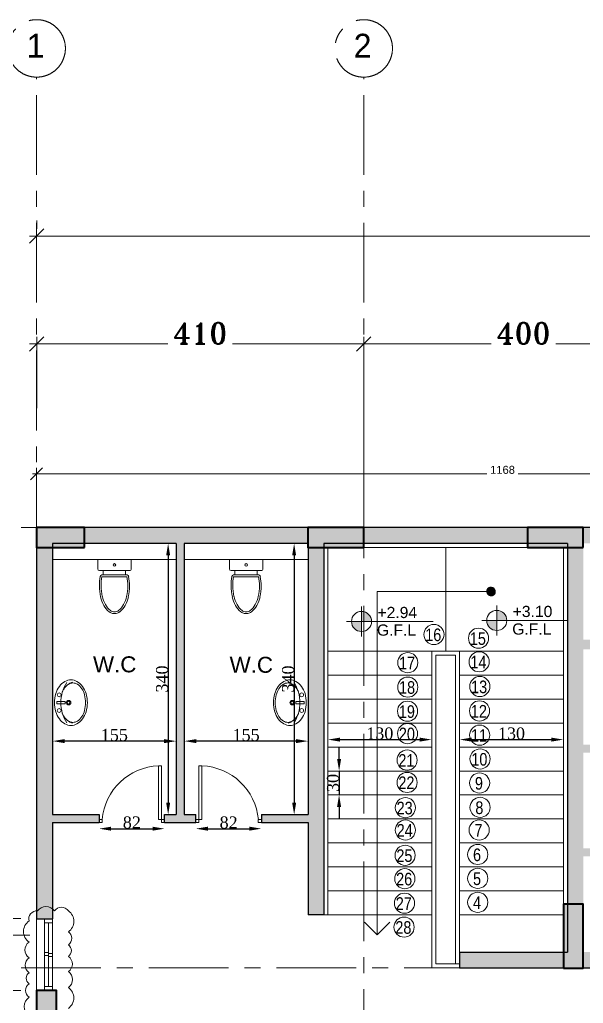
# Model space of a CAD drawing. Header units: millimetres. Extents: x -9083 to 924194, y -232449 to 321637.
# Drawn here: x 68572 to 75635, y 167866 to 180189 of the extents above; entities that cross this region are included whole.
import ezdxf
from ezdxf.enums import TextEntityAlignment as Align

# ---------------------------------------------------------------- set-up
doc = ezdxf.new("R2010")
doc.units = ezdxf.units.MM
doc.header["$LTSCALE"] = 400
doc.header["$MEASUREMENT"] = 0
doc.header["$PDMODE"] = 3
doc.linetypes.add('CENTER', pattern=[2, 1.25, -0.25, 0.25, -0.25])
doc.linetypes.add('CENTERX2', pattern=[4, 2.5, -0.5, 0.5, -0.5])
doc.layers.get('0').update_dxf_attribs({"lineweight": 0, "true_color": 0xff1414})
doc.layers.get('Defpoints').update_dxf_attribs({"color": 8, "lineweight": 5})
for name, color, linetype, lineweight in [('0.column', 5, 'Continuous', 40), ('0.dim', 3, 'Continuous', 25), ('0.hatch', 8, 'Continuous', 5), ('A-ANNO-DIMS', 134, 'Continuous', 9), ('A-DETL', 8, 'Continuous', 9), ('A_DOOR', 2, 'Continuous', 9), ('AR-Level', 120, 'Continuous', 13), ('AXIS DIMENSION', 8, 'Continuous', 5), ('DETAILS DIMENSION', 15, 'Continuous', 5), ('DIM-IN', 6, 'Continuous', 9), ('FIN-TEXT', 3, 'Continuous', 5), ('HANDRAIL', 31, 'Continuous', 5), ('HATCH', 15, 'Continuous', 0), ('PLUMBING', 252, 'Continuous', 0), ('REVC', 210, 'Continuous', 0), ('ROOMS DIMENSION', 3, 'Continuous', 5), ('STAIR', 1, 'Continuous', 5), ('TAG ELEVATIONS DETAIL', 8, 'Continuous', 9), ('WALL PROPOSED', 255, 'Continuous', 30), ('WINDOWS', 5, 'Continuous', 5)]:
    doc.layers.add(name, color=color, linetype=linetype, lineweight=lineweight)
doc.layers.add('AXIES', color=7, linetype='CENTER', lineweight=0, true_color=0x949596)
doc.layers.add('BATH', color=33, linetype='Continuous')
doc.styles.add('arial', font='arial.ttf', dxfattribs={"width": 0.8, "height": 2.2})
doc.styles.add('Arial_1', font='arial.ttf', dxfattribs={"height": 300})
doc.styles.add('asif', font='arial.ttf')
doc.styles.add('ROMAN', font='times.ttf')
doc.styles.add('ROMAND', font='ARIALN.TTF')
doc.styles.add('ROMANT', font='romant.shx')
doc.styles.get("Standard").update_dxf_attribs({"font": 'GOTHIC.TTF', "height": 220})
doc.dimstyles.new('AXIS DIMENSION', dxfattribs={"dimscale": 1.2, "dimtxt": 220, "dimasz": 150, "dimexe": 75, "dimexo": 200, "dimgap": 50, "dimtad": 0, "dimdec": 0, "dimlfac": 0.1, "dimzin": 0, "dimdsep": 46, "dimtxsty": 'ROMANT', "dimblk": 'OBLIQUE', "dimcen": 200, "dimdle": 75, "dimclrd": 17, "dimclre": 94, "dimclrt": 3, "dimadec": 0, "dimazin": 0, "dimtfac": 0.5, "dimtdec": 0, "dimtix": 1, "dimtofl": 0, "dimtmove": 2, "dimatfit": 2, "dimfxl": 100, "dimtvp": 0.5, "dimtolj": 1, "dimtzin": 0, "dimlwd": -1, "dimlwe": -1, "dimarcsym": 0})
doc.dimstyles.new('DETAILS DIMENSION', dxfattribs={"dimtxt": 100, "dimasz": 150, "dimexe": 75, "dimexo": 200, "dimgap": 50, "dimtad": 0, "dimdec": 0, "dimlfac": 0.1, "dimzin": 0, "dimdsep": 46, "dimtxsty": 'asif', "dimblk": 'OBLIQUE', "dimcen": 200, "dimdle": 50, "dimclrd": 181, "dimclre": 146, "dimclrt": 1, "dimadec": 0, "dimazin": 0, "dimtfac": 0.5, "dimtdec": 0, "dimtix": 1, "dimtofl": 0, "dimtmove": 2, "dimatfit": 2, "dimfxl": 100, "dimtvp": 0.5, "dimtolj": 1, "dimtzin": 0, "dimlwd": -1, "dimlwe": -1, "dimarcsym": 0})
doc.dimstyles.new('ROOMS DIM', dxfattribs={"dimtxt": 150, "dimasz": 150, "dimexe": 0.06, "dimexo": 0.06, "dimgap": 0.03, "dimtad": 1, "dimtoh": 1, "dimdec": 0, "dimlfac": 0.1, "dimzin": 13, "dimdsep": 46, "dimtxsty": 'ROMAN', "dimcen": 0.09, "dimdle": 0.06, "dimse1": 1, "dimse2": 1, "dimclrd": 256, "dimclre": 256, "dimclrt": 3, "dimadec": 0, "dimazin": 0, "dimtfac": 1, "dimtdec": 0, "dimtix": 1, "dimtmove": 2, "dimatfit": 3, "dimfxl": 0.06, "dimtolj": 1, "dimtzin": 0, "dimarcsym": 0})

# ---------------------------------------------------------------- blocks, each defined once
blk = doc.blocks.new('*D672')
at = {"layer": 'Defpoints', "color": 0, "transparency": 16777216}
for p in [(72187, 168309), (78456, 165809), (80415, 165809)]:
    blk.add_point(p, dxfattribs=at)
at = {"layer": 'ROOMS DIMENSION', "lineweight": -2, "transparency": 16777216}
blk.add_line((80415, 168159), (80415, 165959), dxfattribs=at)
at = {"layer": 'ROOMS DIMENSION', "transparency": 16777216}
for points in [[(80390, 168159), (80440, 168159), (80415, 168309)], [(80390, 165959), (80440, 165959), (80415, 165809)]]:
    blk.add_solid(points, dxfattribs=at)
at = {"layer": 'ROOMS DIMENSION', "color": 3, "transparency": 16777216, "insert": (80338, 167059), "char_height": 150, "attachment_point": 5, "rotation": 90, "style": 'ROMAN'}
blk.add_mtext('\\A1;250', dxfattribs=at)
blk = doc.blocks.new('Toalite Pln 003')
at = {"layer": 'BATH', "color": 5, "lineweight": 0}
for p, q in [((1758.1, 446.6), (1758.1, 488.6)), ((1770, 488.6), (1758.1, 488.6)), ((1772.1, 448.8), (1772.1, 486.4)), ((1777.5, 481.6), (1772.1, 481.6)), ((1777.5, 483.3), (1777.5, 451.9)), ((1779.7, 451.9), (1779.7, 483.3)), ((1758.1, 446.6), (1770, 446.6)), ((1777.5, 453.6), (1772.1, 453.6))]:
    blk.add_line(p, q, dxfattribs=at)
at = {"layer": 'BATH', "color": 5, "lineweight": 0, "extrusion": (0, 0, -1)}
for centre, major_axis, start_param, end_param in [((1770, 486.4), (-1.52, -1.52), 2.356194, 3.926991), ((1779.7, 483.3), (-1.52, -1.52), 0.785398, 2.174691), ((1791, 421.6), (45.8, -45.8), 3.745487, 3.926991), ((1791, 421.6), (-44.3, -44.3), 2.174691, 2.356194), ((1791, 421.6), (-45.8, -45.8), 2.356194, 2.575641), ((1791, 421.6), (44.3, -44.3), 3.926991, 4.146437), ((1796, 444.4), (27.8, -27.8), 4.146437, 4.420932), ((1796, 444.4), (-29.4, -29.4), 2.575641, 2.850136), ((1803.7, 458.7), (17.9, -17.9), 4.420932, 4.842077), ((1764.9, 467.6), (-1.07, -1.07), 0.785398, 7.068583), ((1803.7, 458.7), (16.3, -16.3), 4.420932, 4.842077), ((1815.3, 467.6), (6, -6), 4.842077, 5.497787), ((1796, 490.8), (-27.8, -27.8), -1.27934, -1.004844), ((1803.7, 476.5), (-16.3, -16.3), 4.582701, 5.003846), ((1803.7, 476.5), (-17.9, -17.9), 4.582701, 5.003846), ((1815.3, 467.6), (-6, -6), 3.926991, 4.582701), ((1770, 448.8), (-1.52, -1.52), 3.926991, 5.497787), ((1779.7, 451.9), (1.52, -1.52), 0.966902, 2.356194), ((1791, 513.5), (45.8, -45.8), 0.785398, 0.966902), ((1791, 513.5), (-44.3, -44.3), -0.785398, -0.603895), ((1791, 513.5), (-44.3, -44.3), -1.004844, -0.785398), ((1791, 513.5), (-45.8, -45.8), -1.004844, -0.785398), ((1796, 490.8), (29.4, -29.4), 0.291457, 0.565952)]:
    blk.add_ellipse(centre, major_axis=major_axis, ratio=1, start_param=start_param, end_param=end_param, dxfattribs=at)
at = {"layer": 'BATH', "color": 5, "lineweight": 0}
for points, knots in [([(1823.8, 474.1), (1824.2, 473.5), (1824.7, 472.8), (1825.6, 470.7), (1826, 469.1), (1826, 467.6)], [4.8420771, 4.8420771, 4.8420771, 4.8420771, 5.0619915, 5.0619915, 5.4977871, 5.4977871, 5.4977871, 5.4977871]), ([(1826, 467.6), (1826, 466.8), (1825.9, 466), (1825.4, 463.8), (1824.7, 462.3), (1823.8, 461.1)], [3.9269908, 3.9269908, 3.9269908, 3.9269908, 4.1469052, 4.1469052, 4.5827009, 4.5827009, 4.5827009, 4.5827009])]:
    blk.add_open_spline(points, degree=3, knots=knots, dxfattribs=at)
blk = doc.blocks.new('LAVATORY')
at = {"layer": 'PLUMBING', "color": 5, "flags": 128}
blk.add_lwpolyline([(0.293, 0.21, 0.131574), (0.272, 0.286, 0.10661), (0.207, 0.358, 0.083598), (0.116, 0.403, 0.07239), (0, 0.42, 0.07239), (-0.116, 0.403, 0.083598), (-0.207, 0.358, 0.10661), (-0.272, 0.286, 0.131574), (-0.292, 0.21, 0.131574), (-0.272, 0.134, 0.10661), (-0.207, 0.062, 0.083598), (-0.116, 0.017, 0.07239), (0, 0, 0.07239), (0.116, 0.017, 0.083598), (0.207, 0.062, 0.10661), (0.272, 0.134, 0.131574), (0.293, 0.21)], format="xyb", close=True, dxfattribs=at)
for points in [[(0.139, 0.101, 0.040392), (0.178, 0.122, 0.107175), (0.235, 0.179, 0.144796), (0.252, 0.236, 0.144796), (0.235, 0.293, 0.107175), (0.178, 0.35, 0.077612), (0.101, 0.384, 0.064769), (0, 0.397, 0.064769), (-0.101, 0.384, 0.077612), (-0.178, 0.35, 0.107175), (-0.235, 0.293, 0.144796), (-0.252, 0.236, 0.144796), (-0.235, 0.179, 0.107175), (-0.178, 0.122, 0.040392), (-0.139, 0.101)], [(-0.256, 0.157, 0.147437), (0, 0.081, 0.147437), (0.256, 0.157)]]:
    blk.add_lwpolyline(points, format="xyb", dxfattribs=at)
for points in [[(-0.241, 0.189), (-0.251, 0.194), (-0.262, 0.23)], [(0.241, 0.189), (0.251, 0.194), (0.262, 0.23)]]:
    blk.add_lwpolyline(points, dxfattribs=at)
at = {"layer": 'PLUMBING', "color": 5}
for centre, radius in [((0, 0.18), 0.0297), ((0, 0.18), 0.018), ((-0.1, 0.06), 0.0251), ((0.1, 0.06), 0.0251)]:
    blk.add_circle(centre, radius, dxfattribs=at)
blk.add_3dface([(-0.017, 0.135), (-0.017, 0.028), (0.017, 0.028), (0.017, 0.135)], dxfattribs=at)
blk = doc.blocks.new('*D683')
at = {"layer": 'Defpoints', "color": 0, "transparency": 16777216}
for p in [(70130, 173627), (69568, 170230), (70433, 170230)]:
    blk.add_point(p, dxfattribs=at)
at = {"layer": 'ROOMS DIMENSION', "lineweight": -2, "transparency": 16777216}
blk.add_line((70433, 173477), (70433, 170380), dxfattribs=at)
at = {"layer": 'ROOMS DIMENSION', "transparency": 16777216}
for points in [[(70408, 173477), (70458, 173477), (70433, 173627)], [(70408, 170380), (70458, 170380), (70433, 170230)]]:
    blk.add_solid(points, dxfattribs=at)
at = {"layer": 'ROOMS DIMENSION', "color": 3, "transparency": 16777216, "insert": (70357, 171929), "char_height": 150, "attachment_point": 5, "rotation": 90, "style": 'ROMAN'}
blk.add_mtext('\\A1;340', dxfattribs=at)
blk = doc.blocks.new('*D684')
at = {"layer": 'Defpoints', "color": 0, "transparency": 16777216}
for p in [(68985, 171151), (68985, 170778), (70533, 170778)]:
    blk.add_point(p, dxfattribs=at)
at = {"layer": 'ROOMS DIMENSION', "lineweight": -2, "transparency": 16777216}
blk.add_line((70383, 171151), (69135, 171151), dxfattribs=at)
at = {"layer": 'ROOMS DIMENSION', "transparency": 16777216}
for points in [[(69135, 171176), (69135, 171126), (68985, 171151)], [(70383, 171176), (70383, 171126), (70533, 171151)]]:
    blk.add_solid(points, dxfattribs=at)
at = {"layer": 'ROOMS DIMENSION', "color": 3, "transparency": 16777216, "insert": (69759, 171228), "char_height": 150, "attachment_point": 5, "style": 'ROMAN'}
blk.add_mtext('\\A1;155', dxfattribs=at)
blk = doc.blocks.new('*D685')
at = {"layer": 'Defpoints', "color": 0, "transparency": 16777216}
for p in [(70635, 171151), (70635, 170778), (72185, 170778)]:
    blk.add_point(p, dxfattribs=at)
at = {"layer": 'ROOMS DIMENSION', "lineweight": -2, "transparency": 16777216}
blk.add_line((72035, 171151), (70785, 171151), dxfattribs=at)
at = {"layer": 'ROOMS DIMENSION', "transparency": 16777216}
for points in [[(70785, 171176), (70785, 171126), (70635, 171151)], [(72035, 171176), (72035, 171126), (72185, 171151)]]:
    blk.add_solid(points, dxfattribs=at)
at = {"layer": 'ROOMS DIMENSION', "color": 3, "transparency": 16777216, "insert": (71410, 171228), "char_height": 150, "attachment_point": 5, "style": 'ROMAN'}
blk.add_mtext('\\A1;155', dxfattribs=at)
blk = doc.blocks.new('*D686')
at = {"layer": 'Defpoints', "color": 0, "transparency": 16777216}
for p in [(71709, 173627), (71709, 170230), (72012, 170230)]:
    blk.add_point(p, dxfattribs=at)
at = {"layer": 'ROOMS DIMENSION', "lineweight": -2, "transparency": 16777216}
blk.add_line((72012, 173477), (72012, 170380), dxfattribs=at)
at = {"layer": 'ROOMS DIMENSION', "transparency": 16777216}
for points in [[(71987, 173477), (72037, 173477), (72012, 173627)], [(71987, 170380), (72037, 170380), (72012, 170230)]]:
    blk.add_solid(points, dxfattribs=at)
at = {"layer": 'ROOMS DIMENSION', "color": 3, "transparency": 16777216, "insert": (71936, 171929), "char_height": 150, "attachment_point": 5, "rotation": 90, "style": 'ROMAN'}
blk.add_mtext('\\A1;340', dxfattribs=at)
blk = doc.blocks.new('_Oblique')
at = {"color": 0, "linetype": 'ByBlock', "lineweight": -2}
blk.add_line((-0.5, -0.5), (0.5, 0.5), dxfattribs=at)
blk = doc.blocks.new('*D729')
at = {"layer": 'Defpoints', "color": 0, "transparency": 16777216}
for p in [(68785, 174498), (68785, 174235), (80460, 173827)]:
    blk.add_point(p, dxfattribs=at)
at = {"layer": 'DETAILS DIMENSION', "color": 181, "transparency": 16777216}
for p, q in [((68735, 174498), (74428, 174498)), ((80510, 174498), (74818, 174498))]:
    blk.add_line(p, q, dxfattribs=at)
at = {"layer": 'DETAILS DIMENSION', "color": 146, "transparency": 16777216}
for p, q in [((68785, 174435), (68785, 174573)), ((80460, 174027), (80460, 174573))]:
    blk.add_line(p, q, dxfattribs=at)
at = {"layer": 'DETAILS DIMENSION', "color": 181, "transparency": 16777216, "xscale": 150, "yscale": 150, "zscale": 150, "rotation": 180}
blk.add_blockref('_Oblique', (68785, 174498), dxfattribs=at)
at = {"layer": 'DETAILS DIMENSION', "color": 181, "transparency": 16777216, "xscale": 150, "yscale": 150, "zscale": 150}
blk.add_blockref('_Oblique', (80460, 174498), dxfattribs=at)
at = {"layer": 'DETAILS DIMENSION', "color": 1, "transparency": 16777216, "insert": (74623, 174549), "char_height": 100, "attachment_point": 5, "style": 'asif'}
blk.add_mtext('\\A1;1168', dxfattribs=at)
blk = doc.blocks.new('*D731')
at = {"layer": 'Defpoints', "color": 0, "transparency": 16777216}
for p in [(68130, 173827), (68524, 173827), (68785, 168927)]:
    blk.add_point(p, dxfattribs=at)
at = {"layer": 'DETAILS DIMENSION', "color": 146, "transparency": 16777216}
for p, q in [((68324, 173827), (68055, 173827)), ((68585, 168927), (68055, 168927))]:
    blk.add_line(p, q, dxfattribs=at)
at = {"layer": 'DETAILS DIMENSION', "color": 181, "transparency": 16777216}
for p, q in [((68130, 173877), (68130, 171539)), ((68130, 168877), (68130, 171214))]:
    blk.add_line(p, q, dxfattribs=at)
at = {"layer": 'DETAILS DIMENSION', "color": 181, "transparency": 16777216, "xscale": 150, "yscale": 150, "zscale": 150}
for p, rotation in [((68130, 173827), 90), ((68130, 168927), 270)]:
    blk.add_blockref('_Oblique', p, dxfattribs=dict(at, rotation=rotation))
at = {"layer": 'DETAILS DIMENSION', "color": 1, "transparency": 16777216, "insert": (68079, 171377), "char_height": 100, "attachment_point": 5, "rotation": 90, "style": 'asif'}
blk.add_mtext('\\A1;490', dxfattribs=at)
blk = doc.blocks.new('*D155')
at = {"layer": 'AXIS DIMENSION', "color": 94, "ltscale": 20, "transparency": 16777216}
for p, q in [((6077583, 812443), (6077583, 813339)), ((6081681, 812443), (6081681, 813339))]:
    blk.add_line(p, q, dxfattribs=at)
at = {"layer": 'AXIS DIMENSION', "color": 17, "ltscale": 20, "transparency": 16777216}
for p, q in [((6077493, 813249), (6079226, 813249)), ((6081771, 813249), (6080037, 813249))]:
    blk.add_line(p, q, dxfattribs=at)
at = {"layer": 'Defpoints', "color": 0, "ltscale": 20, "transparency": 16777216}
for p in [(6081681, 813249), (6077583, 812203), (6081681, 812203)]:
    blk.add_point(p, dxfattribs=at)
at = {"layer": 'AXIS DIMENSION', "color": 17, "ltscale": 20, "transparency": 16777216, "xscale": 179.9999999999999, "yscale": 179.9999999999999, "zscale": 179.9999999999999, "rotation": 180}
blk.add_blockref('_Oblique', (6077583, 813249), dxfattribs=at)
at = {"layer": 'AXIS DIMENSION', "color": 17, "ltscale": 20, "transparency": 16777216, "xscale": 179.9999999999999, "yscale": 179.9999999999999, "zscale": 179.9999999999999}
blk.add_blockref('_Oblique', (6081681, 813249), dxfattribs=at)
at = {"layer": 'AXIS DIMENSION', "color": 3, "ltscale": 20, "transparency": 16777216, "insert": (6079632, 813381), "char_height": 264, "attachment_point": 5, "style": 'ROMANT'}
blk.add_mtext('\\A1;410', dxfattribs=at)
blk = doc.blocks.new('*D156')
at = {"layer": 'AXIS DIMENSION', "color": 94, "ltscale": 20, "transparency": 16777216}
for p, q in [((6081681, 811189), (6081681, 813339)), ((6085684, 811189), (6085684, 813339))]:
    blk.add_line(p, q, dxfattribs=at)
at = {"layer": 'AXIS DIMENSION', "color": 17, "ltscale": 20, "transparency": 16777216}
for p, q in [((6081591, 813249), (6083277, 813249)), ((6085774, 813249), (6084088, 813249))]:
    blk.add_line(p, q, dxfattribs=at)
at = {"layer": 'Defpoints', "color": 0, "ltscale": 20, "transparency": 16777216}
for p in [(6085684, 813249), (6081681, 810949), (6085684, 810949)]:
    blk.add_point(p, dxfattribs=at)
at = {"layer": 'AXIS DIMENSION', "color": 17, "ltscale": 20, "transparency": 16777216, "xscale": 179.9999999999999, "yscale": 179.9999999999999, "zscale": 179.9999999999999, "rotation": 180}
blk.add_blockref('_Oblique', (6081681, 813249), dxfattribs=at)
at = {"layer": 'AXIS DIMENSION', "color": 17, "ltscale": 20, "transparency": 16777216, "xscale": 179.9999999999999, "yscale": 179.9999999999999, "zscale": 179.9999999999999}
blk.add_blockref('_Oblique', (6085684, 813249), dxfattribs=at)
at = {"layer": 'AXIS DIMENSION', "color": 3, "ltscale": 20, "transparency": 16777216, "insert": (6083683, 813381), "char_height": 264, "attachment_point": 5, "style": 'ROMANT'}
blk.add_mtext('\\A1;400', dxfattribs=at)
blk = doc.blocks.new('*D157')
at = {"layer": 'AXIS DIMENSION', "color": 94, "ltscale": 20, "transparency": 16777216}
for p, q in [((6077583, 814797), (6077583, 814691)), ((6125683, 814797), (6125683, 814691))]:
    blk.add_line(p, q, dxfattribs=at)
at = {"layer": 'AXIS DIMENSION', "color": 17, "ltscale": 20, "transparency": 16777216}
for p, q in [((6077493, 814601), (6101101, 814601)), ((6125773, 814601), (6102164, 814601))]:
    blk.add_line(p, q, dxfattribs=at)
at = {"layer": 'Defpoints', "color": 0, "ltscale": 20, "transparency": 16777216}
for p in [(6125683, 814601), (6077583, 814557), (6125683, 814557)]:
    blk.add_point(p, dxfattribs=at)
at = {"layer": 'AXIS DIMENSION', "color": 17, "ltscale": 20, "transparency": 16777216, "xscale": 179.9999999999999, "yscale": 179.9999999999999, "zscale": 179.9999999999999, "rotation": 180}
blk.add_blockref('_Oblique', (6077583, 814601), dxfattribs=at)
at = {"layer": 'AXIS DIMENSION', "color": 17, "ltscale": 20, "transparency": 16777216, "xscale": 179.9999999999999, "yscale": 179.9999999999999, "zscale": 179.9999999999999}
blk.add_blockref('_Oblique', (6125683, 814601), dxfattribs=at)
at = {"layer": 'AXIS DIMENSION', "color": 3, "ltscale": 20, "transparency": 16777216, "insert": (6101633, 814733), "char_height": 264, "attachment_point": 5, "style": 'ROMANT'}
blk.add_mtext('\\A1;4810', dxfattribs=at)
blk = doc.blocks.new('*D768')
at = {"layer": 'Defpoints', "color": 0, "transparency": 16777216}
for p in [(116685, 168509), (68985, 168309), (116685, 167056)]:
    blk.add_point(p, dxfattribs=at)
at = {"layer": 'ROOMS DIMENSION', "lineweight": -2, "transparency": 16777216}
blk.add_line((69135, 167056), (116535, 167056), dxfattribs=at)
at = {"layer": 'ROOMS DIMENSION', "transparency": 16777216}
for points in [[(69135, 167081), (69135, 167031), (68985, 167056)], [(116535, 167081), (116535, 167031), (116685, 167056)]]:
    blk.add_solid(points, dxfattribs=at)
at = {"layer": 'ROOMS DIMENSION', "color": 3, "transparency": 16777216, "insert": (92585, 167665), "char_height": 150, "attachment_point": 5, "style": 'ROMAN'}
blk.add_mtext('\\A1;4770', dxfattribs=at)
blk = doc.blocks.new('*D734')
at = {"layer": 'Defpoints', "color": 0, "transparency": 16777216}
for p in [(68785, 168027), (68130, 167427), (68785, 167427)]:
    blk.add_point(p, dxfattribs=at)
at = {"layer": 'DETAILS DIMENSION', "color": 146, "transparency": 16777216}
for p, q in [((68585, 168027), (68055, 168027)), ((68585, 167427), (68055, 167427))]:
    blk.add_line(p, q, dxfattribs=at)
at = {"layer": 'DETAILS DIMENSION', "color": 181, "transparency": 16777216}
for p, q in [((68130, 168077), (68130, 167848)), ((68130, 167377), (68130, 167605))]:
    blk.add_line(p, q, dxfattribs=at)
at = {"layer": 'DETAILS DIMENSION', "color": 181, "transparency": 16777216, "xscale": 150, "yscale": 150, "zscale": 150}
for p, rotation in [((68130, 168027), 90), ((68130, 167427), 270)]:
    blk.add_blockref('_Oblique', p, dxfattribs=dict(at, rotation=rotation))
at = {"layer": 'DETAILS DIMENSION', "color": 1, "transparency": 16777216, "insert": (68079, 167727), "char_height": 100, "attachment_point": 5, "rotation": 90, "style": 'asif'}
blk.add_mtext('\\A1;60', dxfattribs=at)
blk = doc.blocks.new('*D772')
at = {"layer": 'Defpoints', "color": 0, "transparency": 16777216}
for p in [(72435, 171077), (73735, 171170), (73735, 171077)]:
    blk.add_point(p, dxfattribs=at)
at = {"layer": 'ROOMS DIMENSION', "lineweight": -2, "transparency": 16777216}
blk.add_line((72585, 171170), (73585, 171170), dxfattribs=at)
at = {"layer": 'ROOMS DIMENSION', "transparency": 16777216}
for points in [[(72585, 171195), (72585, 171145), (72435, 171170)], [(73585, 171195), (73585, 171145), (73735, 171170)]]:
    blk.add_solid(points, dxfattribs=at)
at = {"layer": 'ROOMS DIMENSION', "color": 3, "transparency": 16777216, "insert": (73085, 171246), "char_height": 150, "attachment_point": 5, "style": 'ROMAN'}
blk.add_mtext('\\A1;130', dxfattribs=at)
blk = doc.blocks.new('*D773')
at = {"layer": 'Defpoints', "color": 0, "transparency": 16777216}
for p in [(74085, 171077), (75385, 171170), (75385, 171077)]:
    blk.add_point(p, dxfattribs=at)
at = {"layer": 'ROOMS DIMENSION', "lineweight": -2, "transparency": 16777216}
blk.add_line((74235, 171170), (75235, 171170), dxfattribs=at)
at = {"layer": 'ROOMS DIMENSION', "transparency": 16777216}
for points in [[(74235, 171195), (74235, 171145), (74085, 171170)], [(75235, 171195), (75235, 171145), (75385, 171170)]]:
    blk.add_solid(points, dxfattribs=at)
at = {"layer": 'ROOMS DIMENSION', "color": 3, "transparency": 16777216, "insert": (74735, 171246), "char_height": 150, "attachment_point": 5, "style": 'ROMAN'}
blk.add_mtext('\\A1;130', dxfattribs=at)
blk = doc.blocks.new('*D774')
at = {"layer": 'Defpoints', "color": 0, "transparency": 16777216}
for p in [(72435, 170777), (72435, 170477), (72575, 170477)]:
    blk.add_point(p, dxfattribs=at)
at = {"layer": 'ROOMS DIMENSION', "lineweight": -2, "transparency": 16777216}
for p, q in [((72575, 170927), (72575, 171077)), ((72575, 170777), (72575, 170477)), ((72575, 170327), (72575, 170177))]:
    blk.add_line(p, q, dxfattribs=at)
at = {"layer": 'ROOMS DIMENSION', "transparency": 16777216}
for points in [[(72550, 170927), (72600, 170927), (72575, 170777)], [(72550, 170327), (72600, 170327), (72575, 170477)]]:
    blk.add_solid(points, dxfattribs=at)
at = {"layer": 'ROOMS DIMENSION', "color": 3, "transparency": 16777216, "insert": (72499, 170627), "char_height": 150, "attachment_point": 5, "rotation": 90, "style": 'ROMAN'}
blk.add_mtext('\\A1;30', dxfattribs=at)
blk = doc.blocks.new('Level-p')
h = blk.add_hatch(color=251)
h.paths.add_polyline_path([(0, 0.0025), (0, 0), (0.0025, 0, 0.414214)])
h.paths.add_polyline_path([(0, 0), (-0.0025, 0, 0.414214), (0, -0.0025)])
for p, q in [((0, -0.00375), (0, 0.00375)), ((0.01781, 0), (-0.00375, 0))]:
    blk.add_line(p, q)
blk.add_circle((0, 0), 0.0025)
at = {"style": 'arial'}
for p in [(0.00285, 0.0006), (0.00276, -0.00253)]:
    blk.add_attdef('F.F.L+1.20', p, '', height=0.002, dxfattribs=at)
blk = doc.blocks.new('*D800')
at = {"layer": 'Defpoints', "color": 0, "transparency": 16777216}
for p in [(69568, 170130), (70388, 170130), (70388, 170054)]:
    blk.add_point(p, dxfattribs=at)
at = {"layer": 'ROOMS DIMENSION', "lineweight": -2, "transparency": 16777216}
blk.add_line((69718, 170054), (70238, 170054), dxfattribs=at)
at = {"layer": 'ROOMS DIMENSION', "transparency": 16777216}
for points in [[(69718, 170079), (69718, 170029), (69568, 170054)], [(70238, 170079), (70238, 170029), (70388, 170054)]]:
    blk.add_solid(points, dxfattribs=at)
at = {"layer": 'ROOMS DIMENSION', "color": 3, "transparency": 16777216, "insert": (69978, 170131), "char_height": 150, "attachment_point": 5, "style": 'ROMAN'}
blk.add_mtext('\\A1;82', dxfattribs=at)
blk = doc.blocks.new('*D801')
at = {"layer": 'Defpoints', "color": 0, "transparency": 16777216}
for p in [(70781, 170130), (71601, 170130), (71601, 170054)]:
    blk.add_point(p, dxfattribs=at)
at = {"layer": 'ROOMS DIMENSION', "lineweight": -2, "transparency": 16777216}
blk.add_line((70931, 170054), (71451, 170054), dxfattribs=at)
at = {"layer": 'ROOMS DIMENSION', "transparency": 16777216}
for points in [[(70931, 170079), (70931, 170029), (70781, 170054)], [(71451, 170079), (71451, 170029), (71601, 170054)]]:
    blk.add_solid(points, dxfattribs=at)
at = {"layer": 'ROOMS DIMENSION', "color": 3, "transparency": 16777216, "insert": (71191, 170131), "char_height": 150, "attachment_point": 5, "style": 'ROMAN'}
blk.add_mtext('\\A1;82', dxfattribs=at)
blk = doc.blocks.new('TGYTDGYGD')
at = {"layer": 'A_DOOR', "color": 1}
for p, q in [((70818, 170843), (70856, 170843)), ((70818, 170168), (70818, 170843)), ((70856, 170168), (70856, 170843)), ((70818, 170205), (70818, 170168)), ((70818, 170168), (70781, 170168)), ((70781, 170168), (70781, 170130)), ((70781, 170130), (70818, 170130)), ((70818, 170168), (70856, 170168)), ((70818, 170168), (70818, 170130)), ((71563, 170130), (71563, 170168)), ((71601, 170168), (71563, 170168)), ((71563, 170130), (71601, 170130)), ((71601, 170130), (71601, 170168))]:
    blk.add_line(p, q, dxfattribs=at)
blk.add_arc((70827, 170103), 739, 4.9885, 87.7932, dxfattribs=at)
blk = doc.blocks.new('GHBVNVCN')
at = {"layer": '0.hatch'}
h = blk.add_hatch(color=256, dxfattribs=at)
h.dxf.hatch_style = 1
h.paths.add_polyline_path([(883.952, -1724.367), (883.952, -1724.117), (883.352, -1724.117), (883.352, -1724.367)])
h = blk.add_hatch(color=256, dxfattribs=at)
h.dxf.hatch_style = 1
h.paths.add_polyline_path([(887.452, -1724.367), (887.452, -1724.117), (886.752, -1724.117), (886.752, -1724.367)])
h = blk.add_hatch(color=256, dxfattribs=at)
h.dxf.hatch_style = 1
h.paths.add_polyline_path([(890.202, -1724.367), (890.202, -1724.117), (889.502, -1724.117), (889.502, -1724.367)])
h = blk.add_hatch(color=256, dxfattribs=at)
h.dxf.hatch_style = 1
h.paths.add_polyline_path([(889.952, -1729.635), (890.202, -1729.635), (890.202, -1728.835), (889.952, -1728.835)])
h = blk.add_hatch(color=256, dxfattribs=at)
h.dxf.hatch_style = 1
h.paths.add_polyline_path([(883.352, -1730.517), (883.602, -1730.517), (883.602, -1729.917), (883.352, -1729.917)])
at = {"layer": '0.column'}
for points in [[(883.952, -1724.367), (883.952, -1724.117), (883.352, -1724.117), (883.352, -1724.367)], [(887.452, -1724.367), (887.452, -1724.117), (886.752, -1724.117), (886.752, -1724.367)], [(890.202, -1724.367), (890.202, -1724.117), (889.502, -1724.117), (889.502, -1724.367)], [(889.952, -1729.635), (890.202, -1729.635), (890.202, -1728.835), (889.952, -1728.835)], [(883.352, -1730.517), (883.602, -1730.517), (883.602, -1729.917), (883.352, -1729.917)]]:
    blk.add_lwpolyline(points, close=True, dxfattribs=at)
blk = doc.blocks.new('*U960')
for p, q in [((0.1, -0.2), (0.1, 0)), ((0.15, 0), (0.15, -0.1)), ((0.95, 0), (0.95, -0.1)), ((1, 0), (1, -0.2)), ((0.15, -0.1), (0.1, -0.1)), ((0.15, -0.05), (0.95, -0.05)), ((0.15, -0.1), (0.95, -0.1)), ((0.95, -0.1), (1, -0.1))]:
    blk.add_line(p, q)
for points in [[(1, -0.2), (0.1, -0.2), (0.1, 0), (1, 0)], [(0.537, -0.05), (0.575, -0.05), (0.575, 0), (0.537, 0)], [(0.525, -0.1), (0.562, -0.1), (0.562, -0.05), (0.525, -0.05)]]:
    blk.add_lwpolyline(points, close=True)
blk = doc.blocks.new('*D971')
at = {"layer": 'Defpoints', "color": 0, "transparency": 16777216}
for p in [(68785, 168927), (68130, 168027), (68785, 168027)]:
    blk.add_point(p, dxfattribs=at)
at = {"layer": 'DETAILS DIMENSION', "color": 181, "transparency": 16777216}
for p, q in [((68130, 168977), (68130, 168598)), ((68130, 167977), (68130, 168355))]:
    blk.add_line(p, q, dxfattribs=at)
at = {"layer": 'DETAILS DIMENSION', "color": 146, "transparency": 16777216}
for p, q in [((68585, 168927), (68055, 168927)), ((68585, 168027), (68055, 168027))]:
    blk.add_line(p, q, dxfattribs=at)
at = {"layer": 'DETAILS DIMENSION', "color": 181, "transparency": 16777216, "xscale": 150, "yscale": 150, "zscale": 150}
for p, rotation in [((68130, 168927), 90), ((68130, 168027), 270)]:
    blk.add_blockref('_Oblique', p, dxfattribs=dict(at, rotation=rotation))
at = {"layer": 'DETAILS DIMENSION', "color": 1, "transparency": 16777216, "insert": (68079, 168477), "char_height": 100, "attachment_point": 5, "rotation": 90, "style": 'asif'}
blk.add_mtext('\\A1;90', dxfattribs=at)
blk = doc.blocks.new('hjhg')
at = {"layer": 'AXIES', "linetype": 'CENTERX2'}
for p, q in [((6077582.5, 791366), (6077582.5, 816591.3)), ((6081680.8, 791366), (6081680.8, 816591.3)), ((6131186.9, 810948.9), (6071269.8, 810948.9)), ((6131186.9, 805430.8), (6071269.8, 805430.8))]:
    blk.add_line(p, q, dxfattribs=at)
for centre in [(6077582.5, 816951.3), (6081680.8, 816951.3)]:
    blk.add_circle(centre, 360, dxfattribs=at)
for s, p in [('1', (6077456.9, 816834.6)), ('2', (6081555.2, 816834.6))]:
    blk.add_text(s, height=300, dxfattribs=at).set_placement(p)
at = {"layer": 'AXIS DIMENSION', "ltscale": 20}
for base, p1, p2, picture, middle in [((6125682.5, 814601.5), (6077582.5, 814556.7), (6125682.5, 814556.7), '*D157', (6101632.5, 814733.5)), ((6081680.8, 813249.4), (6077582.5, 812203.5), (6081680.8, 812203.5), '*D155', (6079631.7, 813381.4)), ((6085684.3, 813249.4), (6081680.8, 810948.9), (6085684.3, 810948.9), '*D156', (6083682.6, 813381.4))]:
    dim = blk.add_linear_dim(base=base, p1=p1, p2=p2, dimstyle='AXIS DIMENSION', dxfattribs=at)
    dim.commit()
    dim.dimension.update_dxf_attribs({"geometry": picture, "text_midpoint": middle})

msp = doc.modelspace()

# ---------------------------------------------------------------- hatches: boundary and pattern name
at = {"layer": 'DIM-IN'}
h = msp.add_hatch(dxfattribs=at)
h.set_pattern_fill('ANSI31', color=256)
h.set_pattern_definition([(45, (-6007581.38133, -637070.35287), (-0.0883883476483, 0.0883883476483), [])])
h.paths.add_polyline_path([(74425.12608, 173024.99229, -1), (74532.32275, 173024.99229, -1)])
at = {"layer": 'HATCH', "true_color": 0x939598}
h = msp.add_hatch(color=252, dxfattribs=at)
h.dxf.hatch_style = 1
h.paths.add_polyline_path([(80460.41665, 173827.00829), (79085.41665, 173827.00829), (68785.41665, 173827.00829), (68785.41665, 168926.57089), (68985.41665, 168926.57089), (68985.41665, 170130.13199), (69567.95287, 170130.13199), (69567.95287, 170230.13199), (68985.41665, 170230.13199), (68985.41665, 173627.00829), (70533.33648, 173627.00829), (70533.33648, 170230.13199), (70387.95287, 170230.13199), (70387.95287, 170130.13199), (70780.80026, 170130.13199), (70780.80026, 170230.13199), (70635.41665, 170230.13199), (70635.41665, 173627.00829), (72185.41665, 173627.00829), (72185.41665, 170230.13199), (71600.80026, 170230.13199), (71600.80026, 170130.13199), (72185.41665, 170130.13199), (72185.41665, 168976.57089), (72385.41665, 168976.57089), (72385.41665, 173627.00829), (75435.41665, 173627.00829), (75435.41665, 168308.92654), (77872.25556, 168308.92654), (77872.25556, 168508.92654), (77685.41665, 168508.92654), (77685.41665, 168753.6541), (77585.41665, 168753.6541), (77585.41665, 168508.92654), (75635.41665, 168508.92654), (75635.41665, 169707.00829), (77585.41665, 169707.00829), (77585.41665, 169572.40411), (77685.41665, 169572.40411), (77685.41665, 169940.33843), (77585.41665, 169940.33843), (77585.41665, 169807.00829), (75635.41665, 169807.00829), (75635.41665, 171007.00829), (77585.41665, 171007.00829), (77585.41665, 170760.36381), (77685.41665, 170760.36381), (77685.41665, 171349.52012), (77585.41665, 171349.52012), (77585.41665, 171107.00829), (75635.41665, 171107.00829), (75635.41665, 172302.87564), (77585.41665, 172302.87564), (77585.41665, 172168.27145), (77685.41665, 172168.27145), (77685.41665, 172557.47982), (77585.41665, 172557.47982), (77585.41665, 172422.87564), (75635.41665, 172422.87564), (75635.41665, 173627.00829), (78885.41665, 173627.00829), (78885.41665, 168508.92654), (78772.25556, 168508.92654), (78772.25556, 168308.92654), (82488.19639, 168308.92654), (82488.19639, 168508.92654), (79085.41665, 168508.92654), (79085.41665, 173627.00829), (80460.41665, 173627.00829)])
h.paths.add_polyline_path([(77685.41665, 173627.00829), (77585.41665, 173627.00829), (77585.41665, 173377.5052), (77685.41665, 173377.5052)], flags=16)
h.paths.add_polyline_path([(84935.41665, 173827.00829), (82260.41665, 173827.00829), (82260.41665, 173627.00829), (83635.41665, 173627.00829), (83635.41665, 168508.92654), (83490.81247, 168508.92654), (83490.81247, 168308.92654), (83980.02084, 168308.92654), (83980.02084, 168508.92654), (83835.41665, 168508.92654), (83835.41665, 173627.00829), (84935.41665, 173627.00829)])
h.paths.add_polyline_path([(89135.41665, 173827.00829), (86735.41665, 173827.00829), (86735.41665, 173627.00829), (87835.41665, 173627.00829), (87835.41665, 168508.92654), (84980.02084, 168508.92654), (84980.02084, 168308.92654), (90890.81247, 168308.92654), (90890.81247, 168508.92654), (88035.41665, 168508.92654), (88035.41665, 173627.00829), (89135.41665, 173627.00829)])
h.paths.add_polyline_path([(97535.41665, 173827.00829), (95385.41665, 173827.00829), (95385.41665, 173627.00829), (96235.41665, 173627.00829), (96235.41665, 168508.92654), (93380.02084, 168508.92654), (93380.02084, 168308.92654), (99285.5803, 168308.92654), (99285.5803, 168508.92654), (96435.41665, 168508.92654), (96435.41665, 173627.00829), (97535.41665, 173627.00829)])
h.paths.add_polyline_path([(101735.41665, 173827.00829), (99335.41665, 173827.00829), (99335.41665, 173627.00829), (100435.41665, 173627.00829), (100435.41665, 168508.92654), (100290.81247, 168508.92654), (100290.81247, 168308.92654), (100780.02084, 168308.92654), (100780.02084, 168508.92654), (100635.41665, 168508.92654), (100635.41665, 173627.00829), (101735.41665, 173627.00829)])
h.paths.add_polyline_path([(105935.41665, 173827.00829), (103535.41665, 173827.00829), (103535.41665, 173627.00829), (104635.41665, 173627.00829), (104635.41665, 168508.92654), (101780.02084, 168508.92654), (101780.02084, 168308.92654), (107690.81247, 168308.92654), (107690.81247, 168508.92654), (104835.41665, 168508.92654), (104835.41665, 173627.00829), (105935.41665, 173627.00829)])
h.paths.add_polyline_path([(110885.41665, 173827.00829), (107735.41665, 173827.00829), (107735.41665, 173627.00829), (108835.41665, 173627.00829), (108835.41665, 168508.92654), (108690.81247, 168508.92654), (108690.81247, 168308.92654), (109180.02084, 168308.92654), (109180.02084, 168508.92654), (109035.41665, 168508.92654), (109035.41665, 173627.00829), (110885.41665, 173627.00829)])
h.paths.add_polyline_path([(114341.66665, 173827.00829), (112685.41665, 173827.00829), (112685.41665, 173627.00829), (113435.41665, 173627.00829), (113435.41665, 168508.92654), (110182.63692, 168508.92654), (110182.63692, 168308.92654), (113635.41665, 168308.92654), (115385.41665, 168308.92654), (115385.41665, 168508.92654), (113635.41665, 168508.92654), (113635.41665, 173627.00829), (114341.66665, 173627.00829)])
h.paths.add_polyline_path([(110485.41665, 165608.92654), (110630.02084, 165608.92654), (110630.02084, 165808.92654), (110140.81247, 165808.92654), (110140.81247, 165608.92654), (110285.41665, 165608.92654), (110285.41665, 159562.60548), (109185.41665, 159562.60548), (109185.41665, 159362.60548), (111585.41665, 159362.60548), (111585.41665, 159562.60548), (110485.41665, 159562.60548)])
h.paths.add_polyline_path([(102230.02084, 165808.92654), (101740.81247, 165808.92654), (101740.81247, 165608.92654), (101885.41665, 165608.92654), (101885.41665, 159562.60548), (101585.41665, 159562.60548), (101585.41665, 159362.60548), (102985.41665, 159362.60548), (102985.41665, 159562.60548), (102085.41665, 159562.60548), (102085.41665, 165608.92654), (102230.02084, 165608.92654)])
h.paths.add_polyline_path([(100740.81247, 165808.92654), (94830.02084, 165808.92654), (94830.02084, 165608.92654), (97685.41665, 165608.92654), (97685.41665, 159562.60548), (96585.41665, 159562.60548), (96585.41665, 159362.60548), (99785.41665, 159362.59179), (99785.41665, 159562.59179), (97885.41665, 159562.60548), (97885.41665, 165608.92654), (100740.81247, 165608.92654)])
h.paths.add_polyline_path([(92340.81247, 165808.92654), (86430.02084, 165808.92654), (86430.02084, 165608.92654), (89285.41665, 165608.92654), (89285.41665, 159562.60548), (88185.41665, 159562.60548), (88185.41665, 159362.60548), (90585.41665, 159362.60548), (90585.41665, 159562.60548), (89485.41665, 159562.60548), (89485.41665, 165608.92654), (92340.81247, 165608.92654)])
h.paths.add_polyline_path([(85430.02084, 165808.92654), (84940.81247, 165808.92654), (84940.81247, 165608.92654), (85085.41665, 165608.92654), (85085.41665, 159562.60548), (83585.41665, 159562.60548), (83585.41665, 159362.60548), (86385.41665, 159362.60548), (86385.41665, 159562.60548), (85285.41665, 159562.60548), (85285.41665, 165608.92654), (85430.02084, 165608.92654)])
h.paths.add_polyline_path([(83940.81247, 165808.92654), (78164.83139, 165808.92654), (78164.83139, 165608.92654), (80885.41665, 165608.92654), (80885.41665, 159562.59179), (79786.31598, 159562.59179), (79786.31598, 159362.59179), (80885.41665, 159362.59179), (80885.41665, 159362.60548), (81785.41665, 159362.60548), (81785.41665, 159562.60548), (81085.41665, 159562.60548), (81085.41665, 165608.92654), (83940.81247, 165608.92654)])
h.paths.add_polyline_path([(77162.21531, 165808.92654), (76362.21531, 165808.92654), (76362.21531, 165608.92654), (76687.21531, 165608.92654), (76687.21531, 159562.59179), (75685.45544, 159562.59179), (75685.45544, 159362.59179), (77986.31598, 159362.59179), (77986.31598, 159562.59179), (76887.21531, 159562.59179), (76887.21531, 165608.92654), (77162.21531, 165608.92654)])
h.paths.add_polyline_path([(75359.59922, 165808.92654), (72539.0914, 165808.92654), (72539.0914, 165608.92654), (72683.69558, 165608.92654), (72683.69558, 159562.59179), (71809.3863, 159562.59179), (71809.3863, 159362.59179), (73885.45544, 159362.59179), (73885.45544, 159562.59179), (72883.69558, 159562.59179), (72883.69558, 165608.92654), (75359.59922, 165608.92654)])
h.paths.add_polyline_path([(71536.47531, 165808.92654), (68985.41665, 165808.92654), (68985.41665, 166526.57089), (68785.41665, 166526.57088), (68785.41665, 159362.59179), (70009.3863, 159362.59179), (70009.3863, 159562.59179), (68985.41665, 159562.59179), (68985.41665, 165608.92654), (71536.47531, 165608.92654)])
h.paths.add_polyline_path([(116685.41665, 168126.57089), (116885.41665, 168126.57089), (116885.41665, 173827.00829), (116141.66665, 173827.00829), (116141.66665, 173627.00829), (116685.41665, 173627.00829), (116685.41665, 168508.92654), (116485.41665, 168508.92654), (116485.41665, 168308.92654), (116685.41665, 168308.92654)])
h.paths.add_polyline_path([(116885.41665, 167726.57089), (116685.41665, 167726.57089), (116685.41665, 167426.57089), (116885.41665, 167426.57089)])
h.paths.add_polyline_path([(94185.41665, 173827.00829), (94185.41665, 173627.00829), (94485.41665, 173627.00829), (94485.41665, 173827.00829)])
h.paths.add_polyline_path([(93285.41665, 173627.00829), (93285.41665, 173827.00829), (90935.41665, 173827.00829), (90935.41665, 173627.00829), (92035.41665, 173627.00829), (92035.41665, 168508.92654), (91890.81247, 168508.92654), (91890.81247, 168308.92654), (92380.02084, 168308.92654), (92380.02084, 168508.92654), (92235.41665, 168508.92654), (92235.41665, 173627.00829)])
h = msp.add_hatch(color=252, dxfattribs=at)
h.dxf.hatch_style = 1
h.paths.add_polyline_path([(75435.41665, 168508.92654), (74085.41665, 168508.92654), (74085.41665, 168308.92654), (75435.41665, 168308.92654)])

# ---------------------------------------------------------------- linework, layer by layer
at = {"layer": 'A-DETL', "linetype": 'Continuous'}
for p, q in [((70533.33648, 173427.00829), (68985.41665, 173427.00829)), ((72185.41665, 173427.00829), (70635.41665, 173427.00829))]:
    msp.add_line(p, q, dxfattribs=at)
at = {"layer": 'DIM-IN'}
for p, q in [((74425.12608, 173024.99229), (73052.25212, 173024.99229)), ((73052.25212, 173024.99229), (73052.25212, 168724.0725)), ((73052.25212, 168724.0725), (72894.56875, 168881.75586)), ((73052.25212, 168724.0725), (73209.93549, 168881.75586))]:
    msp.add_line(p, q, dxfattribs=at)
msp.add_circle((74478.72441, 173024.99229), 53.59834, dxfattribs=at)
at = {"layer": 'FIN-TEXT'}
for centre in [(73763.70351, 172487.00098), (74322.81872, 172440.34165), (73435.57099, 172134.19439), (74329.7565, 172145.19914), (73435.57099, 171827.50328), (74338.4306, 171834.93761), (73433.15764, 171525.33128), (74335.39987, 171529.16392), (73433.15764, 171245.33128), (74336.72509, 171225.73556), (74341.30058, 170927.63688), (73426.9574, 170913.73592), (73426.9574, 170633.73592), (74335.86806, 170626.66911), (73405.57672, 170317.09771), (74341.42403, 170320.95449), (73405.57672, 170037.09771), (74330.39266, 170037.70649), (73402.24562, 169720.56443), (74312.23709, 169731.58894), (73398.92262, 169427.27571), (74312.23709, 169431.58894), (73394.16505, 169120.2903), (74312.23709, 169131.58894), (73388.95361, 168820.81574)]:
    msp.add_circle(centre, 126.25382, dxfattribs=at)
at = {"layer": 'HANDRAIL'}
for p, q in [((75385.41665, 173577.00829), (72435.41665, 173577.00829)), ((72435.41665, 173577.00829), (72435.41665, 168976.57089)), ((75385.41665, 173577.00829), (75385.41665, 168508.92654)), ((75435.41665, 173577.00829), (75435.41665, 168508.92654)), ((73735.41665, 172276.57089), (73735.41665, 168308.92654)), ((74085.41665, 172276.57089), (73735.41665, 172276.57089)), ((73785.41665, 172226.57089), (73785.41665, 168358.92654)), ((74035.41665, 172226.57089), (73785.41665, 172226.57089)), ((74035.41665, 172226.57089), (74035.41665, 168358.92654)), ((74085.41665, 172276.57089), (74085.41665, 168508.92654)), ((72435.41665, 168976.57089), (72385.41665, 168976.57089)), ((73785.41665, 168358.92654), (74085.41665, 168358.92654)), ((73735.41665, 168308.92654), (74085.41665, 168308.92654))]:
    msp.add_line(p, q, dxfattribs=at)
at = {"layer": 'REVC'}
msp.add_lwpolyline([(68689.54845, 167711.61294, -0.52056705), (68689.54845, 167942.05617, -0.52056705), (68689.54845, 168112.36573, -0.52056705), (68689.54845, 168249.3857, -0.52056705), (68689.54845, 168435.85786, -0.52056705), (68689.54845, 168632.96267, -0.52056705), (68689.54845, 168897.98948, -0.52056705), (68795.18969, 169023.88606, -0.52056705), (69007.21602, 169023.88606, -0.52056705), (69182.93533, 169023.88606, -0.52056705), (69182.93533, 168762.26105, -0.52056705), (69182.93533, 168598.76322, -0.52056705), (69182.93533, 168453.75961, -0.52056705), (69182.93533, 168263.71882, -0.52056705), (69182.93533, 168063.71678, -0.52056705), (69182.93533, 167803.33286, -0.52056705)], format="xyb", dxfattribs=at)
at = {"layer": 'STAIR'}
for p, q in [((73910.41665, 173576.57089), (73910.41665, 172276.57089)), ((72435.41665, 172276.57089), (73735.41665, 172276.57089)), ((74085.41665, 172276.57089), (75385.41665, 172276.57089)), ((72435.41665, 171976.57089), (73735.41665, 171976.57089)), ((74085.41665, 171976.57089), (75385.41665, 171976.57089)), ((72435.41665, 171676.57089), (73735.41665, 171676.57089)), ((74085.41665, 171676.57089), (75385.41665, 171676.57089)), ((72435.41665, 171376.57089), (73735.41665, 171376.57089)), ((74085.41665, 171376.57089), (75385.41665, 171376.57089)), ((72435.41665, 171076.57089), (73735.41665, 171076.57089)), ((74085.41665, 171076.57089), (75385.41665, 171076.57089)), ((72435.41665, 170776.57089), (73735.41665, 170776.57089)), ((74085.41665, 170776.57089), (75385.41665, 170776.57089)), ((72435.41665, 170476.57089), (73735.41665, 170476.57089)), ((74085.41665, 170476.57089), (75385.41665, 170476.57089)), ((72435.41665, 170176.57089), (73735.41665, 170176.57089)), ((74085.41665, 170176.57089), (75385.41665, 170176.57089)), ((72435.41665, 169876.57089), (73735.41665, 169876.57089)), ((74085.41665, 169876.57089), (75385.41665, 169876.57089)), ((72435.41665, 169576.57089), (73735.41665, 169576.57089)), ((74085.41665, 169576.57089), (75385.41665, 169576.57089)), ((72435.41665, 169276.57089), (73735.41665, 169276.57089)), ((74085.41665, 169276.57089), (75385.41665, 169276.57089)), ((72435.41665, 168976.57089), (73735.41665, 168976.57089)), ((74085.41665, 168976.57089), (75385.41665, 168976.57089))]:
    msp.add_line(p, q, dxfattribs=at)
at = {"layer": 'TAG ELEVATIONS DETAIL'}
msp.add_line((66198.3757, 168719.65623), (68698.3757, 168719.65623), dxfattribs=at)
at = {"layer": 'WALL PROPOSED'}
for p, q in [((79085.41665, 173827.00829), (68785.41665, 173827.00829)), ((72385.41665, 173827.00829), (68785.41665, 173827.00829)), ((68785.41665, 173827.00829), (68785.41665, 173627.00829)), ((68785.41665, 173827.00829), (68785.41665, 168926.57089)), ((70533.33648, 173627.00829), (68985.41665, 173627.00829)), ((68985.41665, 173627.00829), (68985.41665, 170230.13199)), ((70533.33648, 173627.00829), (70533.33648, 170230.13199)), ((72185.41665, 173627.00829), (70635.41665, 173627.00829)), ((70635.41665, 173627.00829), (70635.41665, 170230.13199)), ((72185.41665, 173627.00829), (72185.41665, 170230.13199)), ((75435.41665, 173627.00829), (72385.41665, 173627.00829)), ((72385.41665, 173627.00829), (72385.41665, 168976.57089)), ((75435.41665, 173627.00829), (75435.41665, 168508.92654)), ((68985.41665, 170230.13199), (69567.95287, 170230.13199)), ((69567.95287, 170230.13199), (69567.95287, 170130.13199)), ((70387.95287, 170230.13199), (70533.33648, 170230.13199)), ((70387.95287, 170130.13199), (70387.95287, 170230.13199)), ((70635.41665, 170230.13199), (70780.80026, 170230.13199)), ((70780.80026, 170130.13199), (70780.80026, 170230.13199)), ((71600.80026, 170230.13199), (72185.41665, 170230.13199)), ((71600.80026, 170230.13199), (71600.80026, 170130.13199)), ((68985.41665, 170130.13199), (68985.41665, 168926.57089)), ((68985.41665, 170130.13199), (69567.95287, 170130.13199)), ((70387.95287, 170130.13199), (70780.80026, 170130.13199)), ((71600.80026, 170130.13199), (72185.41665, 170130.13199)), ((72185.41665, 170130.13199), (72185.41665, 168976.57089)), ((72385.41665, 168976.57089), (72185.41665, 168976.57089)), ((68785.41665, 168926.57089), (68985.41665, 168926.57089)), ((74085.41665, 168508.92654), (74085.41665, 168308.92654)), ((74085.41665, 168508.92654), (75435.41665, 168508.92654)), ((74085.41665, 168308.92654), (75435.41665, 168308.92654)), ((75435.41665, 168308.92654), (77872.25556, 168308.92654))]:
    msp.add_line(p, q, dxfattribs=at)

# ---------------------------------------------------------------- block references
at = {"xscale": 10.00000000014552, "yscale": 10.00000000014552, "zscale": 10.00000000014552, "rotation": 269.9999999999999}
for p in [(65084.45234, 191008.29102), (66734.45234, 191008.29102)]:
    msp.add_blockref('Toalite Pln 003', p, dxfattribs=at)
at = {"layer": '0.dim', "xscale": 1000, "yscale": 1000, "zscale": 1000}
msp.add_blockref('GHBVNVCN', (-814566.70812, 1897943.63688), dxfattribs=at)
at = {"layer": 'AR-Level'}
ref = msp.add_blockref('Level-p', (72855.98646, 172649.9731), dxfattribs=dict(at, xscale=50340.79212638555, yscale=50340.79212638555, zscale=50340.79212638555))
ref.add_attrib('F.F.L+1.20', '+2.94', (73056.05582, 172692.41132), dxfattribs={"layer": '0', "height": 140.485932, "style": 'arial'})
ref.add_attrib('F.F.L+1.20', 'G.F.L', (73049.60767, 172471.91517), dxfattribs={"layer": '0', "height": 140.485932, "style": 'arial'})
ref = msp.add_blockref('Level-p', (74550.48275, 172663.04378), dxfattribs=dict(at, xscale=50340.79212638555, yscale=50340.79212638555, zscale=50340.79212638555))
ref.add_attrib('F.F.L+1.20', '+3.10', (74750.55211, 172705.482), dxfattribs={"layer": '0', "height": 140.485932, "style": 'arial'})
ref.add_attrib('F.F.L+1.20', 'G.F.L', (74744.10396, 172484.98585), dxfattribs={"layer": '0', "height": 140.485932, "style": 'arial'})
at = {"layer": 'PLUMBING', "yscale": 980.7920423163013, "zscale": 980.7920423163013}
for p, xscale, rotation in [((69008.77326, 171632.79064), -980.7920423163013, 269.9999998766563), ((72164.48036, 171632.79064), 980.7920423163013, 90.00000012334372)]:
    msp.add_blockref('LAVATORY', p, dxfattribs=dict(at, xscale=xscale, rotation=rotation))
at = {"layer": 'REVC', "xscale": -1}
msp.add_blockref('TGYTDGYGD', (141168.75313, 0), dxfattribs=at)
at = {"layer": 'REVC'}
msp.add_blockref('TGYTDGYGD', (0, 0), dxfattribs=at)
at = {"layer": 'WALL PROPOSED'}
msp.add_blockref('hjhg', (-6008797.0977, -637121.91356), dxfattribs=at)
at = {"layer": 'WINDOWS', "xscale": 1000.000000014552, "yscale": 1000.000000014552, "zscale": 1000.000000014552, "rotation": 269.9999999999999}
msp.add_blockref('*U960', (68985.41665, 169026.57087), dxfattribs=at)

# ---------------------------------------------------------------- texts
at = {"layer": 'A-ANNO-DIMS', "style": 'Arial_1'}
for p in [(69491.20397, 172013.01092), (71203.34265, 172007.03533)]:
    msp.add_text('W.C', height=200.237642, dxfattribs=at).set_placement(p)
at = {"layer": 'FIN-TEXT', "style": 'ROMAND'}
for tag, p in [('16', (73755.01533, 172482.47577)), ('15', (74314.13055, 172435.81644)), ('17', (73426.88282, 172129.66918)), ('14', (74321.06833, 172140.67393)), ('13', (74329.74242, 171830.4124)), ('18', (73426.88282, 171822.97807)), ('19', (73424.46947, 171520.80607)), ('12', (74326.7117, 171524.63871)), ('20', (73424.46947, 171240.80607)), ('11', (74328.03692, 171221.21035)), ('21', (73418.26923, 170909.21071)), ('10', (74332.6124, 170923.11167)), ('22', (73418.26923, 170629.21071)), ('9', (74327.17989, 170622.1439)), ('23', (73396.88855, 170312.57249)), ('8', (74332.73586, 170316.42928)), ('24', (73396.88855, 170032.57249)), ('7', (74321.70449, 170033.18128)), ('25', (73393.55745, 169716.03922)), ('6', (74303.54892, 169727.06373)), ('26', (73390.23444, 169422.7505)), ('5', (74303.54892, 169427.06373)), ('4', (74303.54892, 169127.06373)), ('27', (73385.47688, 169115.76509)), ('28', (73380.26544, 168816.29053))]:
    msp.add_attdef(tag, text='b', height=157.81727, dxfattribs=at).set_placement(p, align=Align.MIDDLE_CENTER)

# ---------------------------------------------------------------- dimensions: what is measured, and where the dimension line sits
at = {"layer": 'DETAILS DIMENSION'}
dim = msp.add_linear_dim(base=(68785.4166527132, 174497.9980291125), p1=(80460.4166529153, 173827.0082891725), p2=(68785.4166527132, 174235.1803637327), dimstyle='DETAILS DIMENSION', dxfattribs=at)
dim.commit()
dim.dimension.update_dxf_attribs({"geometry": '*D729', "text_midpoint": (74622.9166528143, 174549.0553278846)})
for base, p1, p2, picture, middle in [((68129.66798, 173827.00829), (68785.41665, 168926.57089), (68524.3896, 173827.00829), '*D731', (68078.61068, 171376.78959)), ((68129.66798, 168026.57089), (68785.41665, 168926.57089), (68785.41665, 168026.57089), '*D971', (68078.61068, 168476.57089)), ((68129.66798, 167426.57089), (68785.41665, 168026.57089), (68785.41665, 167426.57089), '*D734', (68078.61068, 167726.57089))]:
    dim = msp.add_linear_dim(base=base, p1=p1, p2=p2, angle=90, dimstyle='DETAILS DIMENSION', dxfattribs=at)
    dim.commit()
    dim.dimension.update_dxf_attribs({"geometry": picture, "text_midpoint": middle})
at = {"layer": 'ROOMS DIMENSION'}
for base, p1, p2, picture, middle in [((70433.36398, 170230.13199), (70130.31483, 173627.00829), (69567.95287, 170230.13199), '*D683', (70357.03621, 171928.57014)), ((72012.03473, 170230.13199), (71708.98559, 173627.00829), (71708.98559, 170230.13199), '*D686', (71935.70697, 171928.57014)), ((72575.26395, 170476.57089), (72435.41665, 170776.57089), (72435.41665, 170476.57089), '*D774', (72498.93618, 170626.57089)), ((80414.58544, 165808.92654), (72187.43581, 168308.92654), (78455.80404, 165808.92654), '*D672', (80338.25767, 167058.92654))]:
    dim = msp.add_linear_dim(base=base, p1=p1, p2=p2, angle=90, dimstyle='ROOMS DIM', dxfattribs=at)
    dim.commit()
    dim.dimension.update_dxf_attribs({"geometry": picture, "text_midpoint": middle})
for base, p1, p2, picture, middle in [((68985.41665, 171151.24974), (70533.33648, 170777.63438), (68985.41665, 170777.63438), '*D684', (69759.37657, 171227.5775)), ((70635.41665, 171151.24974), (72185.41665, 170777.63438), (70635.41665, 170777.63438), '*D685', (71410.41665, 171227.5775)), ((73735.41665, 171170.08468), (72435.41665, 171076.57089), (73735.41665, 171076.57089), '*D772', (73085.41665, 171246.41245)), ((75385.41665, 171170.08468), (74085.41665, 171076.57089), (75385.41665, 171076.57089), '*D773', (74735.41665, 171246.41245)), ((70387.95287, 170054.20834), (69567.95287, 170130.13199), (70387.95287, 170130.13199), '*D800', (69977.95287, 170130.5361)), ((71600.80026, 170054.20834), (70780.80026, 170130.13199), (71600.80026, 170130.13199), '*D801', (71190.80026, 170130.5361))]:
    dim = msp.add_linear_dim(base=base, p1=p1, p2=p2, dimstyle='ROOMS DIM', dxfattribs=at)
    dim.commit()
    dim.dimension.update_dxf_attribs({"geometry": picture, "text_midpoint": middle})
dim = msp.add_linear_dim(base=(116685.41665, 167055.57194), p1=(68985.41665, 168308.92654), p2=(116685.41665, 168508.92654), dimstyle='ROOMS DIM', dxfattribs=at)
dim.commit()
dim.dimension.update_dxf_attribs({"geometry": '*D768', "text_midpoint": (92585.41665, 167665.43349), "dimtype": 128})

doc.saveas('drawing.dxf')
